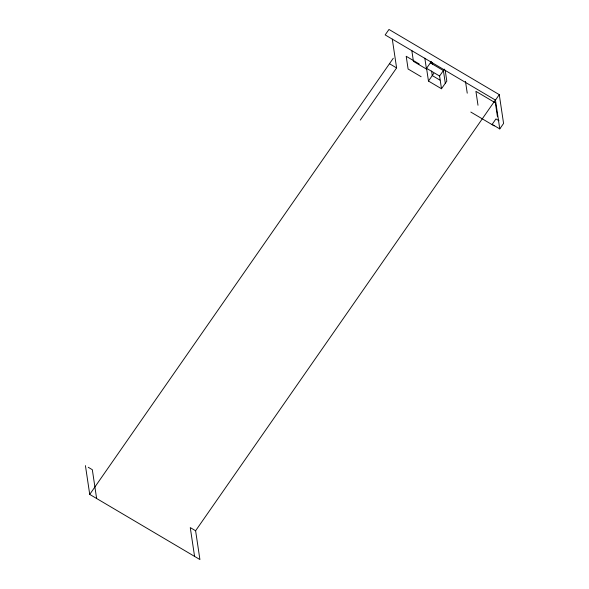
<?xml version="1.0" encoding="UTF-8"?>
<svg xmlns="http://www.w3.org/2000/svg" width="589" height="589" viewBox="0 0 589 589"><rect width="100%" height="100%" fill="white"/><g stroke="black" fill="none" stroke-linecap="round" stroke-linejoin="round"><path stroke-width="0.88" d="M495.356 100.042L195.607 530.755L199.914 559.55L89.727 494.421L393.283 58.245M360.291 120.104L396.603 67.926L392.296 39.132M445.181 70.201L446.815 81.105L441.492 88.748L428.461 81.046L426.561 68.324L431.376 61.411M428.461 81.046L433.784 73.404M441.492 88.748L439.593 76.025L444.408 69.112M495.467 100.108L499.273 94.645L388.976 29.45L385.169 34.92L495.467 100.108L499.774 128.91L492.132 124.389L495.931 118.926L498.993 120.73M499.774 128.91L503.573 123.44L499.273 94.645M430.368 62.861L443.399 70.562L445.299 83.277M419.235 63.995L406.204 56.294L408.103 69.016L421.135 76.717M426.561 68.324L439.593 76.025M439.931 80.111L432.267 75.576L431.59 71.041M389.476 63.715L396.375 67.794M470.81 112.057L494.186 125.877M88.254 467.298L92.326 469.705L96.625 498.5M195.607 530.755L190.269 527.597L194.576 556.391M497.447 116.747L495.371 102.832L475.919 91.332L477.996 105.247M465.472 81.363L467.239 93.172M432.157 62.5L432.429 64.319M424.824 58.164L426.458 69.068L413.426 61.366L411.799 50.47M85.427 465.627L89.727 494.421"/></g></svg>
